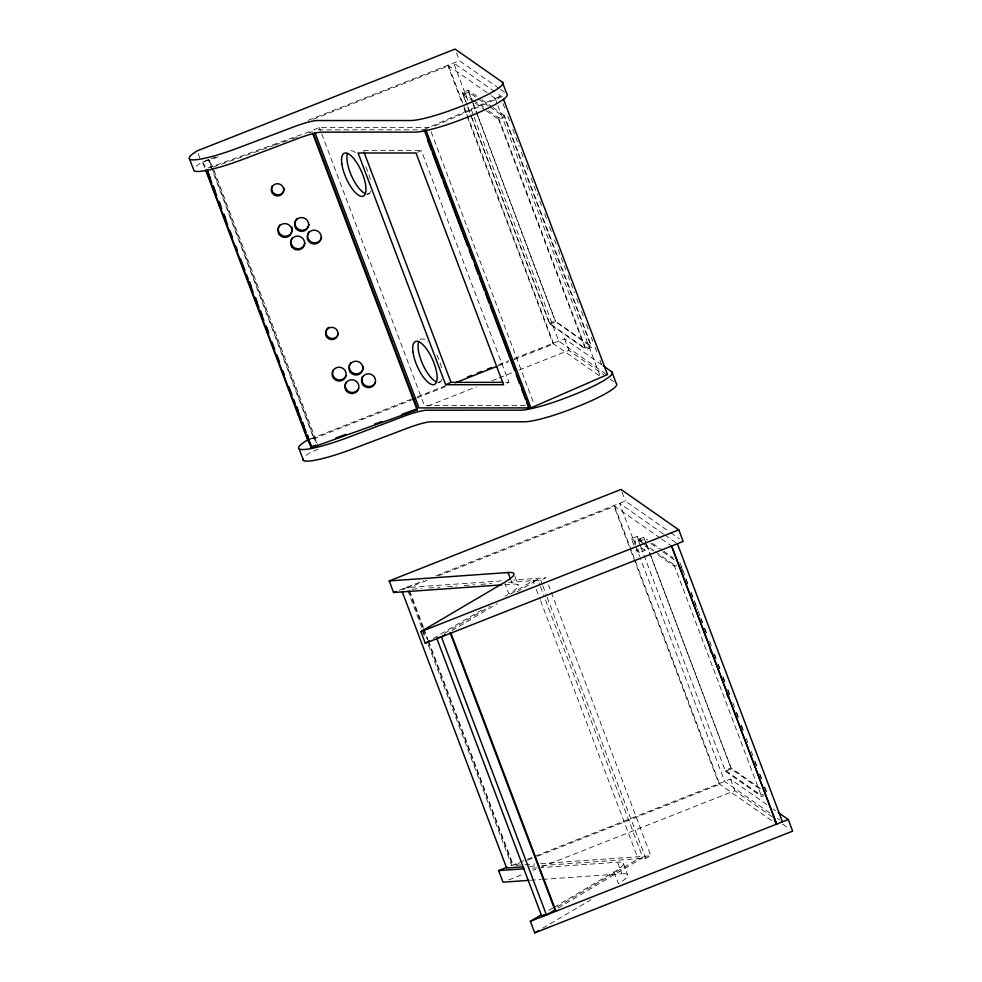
<?xml version="1.0" encoding="UTF-8"?>
<svg xmlns="http://www.w3.org/2000/svg" width="982" height="982" viewBox="0 0 982 982"><rect width="100%" height="100%" fill="white"/><g stroke="black" fill="none" stroke-linecap="round" stroke-linejoin="round"><path stroke-width="0.74" stroke-dasharray="4.91 3.68" d="M444.49 633.427L490.067 606.299M510.91 593.901L533.054 580.73L537.768 579.564L539.94 585.297M451.818 630.714L497.395 603.586M516.937 591.962L537.768 579.564M557.383 906.852L638.128 858.808L642.854 857.642L544.814 598.198M558.193 908.019L642.854 857.642M433.234 638.521L481.511 610.067M504.993 596.234L507.608 594.687M548.754 910.449L552.67 908.141M553.971 907.38L613.995 872.004A50.082 7.316 -20.7 0 0 617.506 862.196L541.315 867.585M542.69 928.186L590.968 899.745M508.566 582.387L540.665 580.129L545.783 577.76L513.684 580.031M541.794 865.547L645.739 858.207L650.857 855.838L548.496 584.928M429.502 127.439L319.285 127.464L313.933 129.833L422.628 129.82M417.35 152.394L421.364 150.614L508.934 382.354L506.258 383.545M366.728 194.522L369.392 193.344M437.874 382.808L440.55 381.63M423.672 129.71L500.255 96.371L502.44 96.469L434.216 126.175M215.782 156.838L201.531 162.472A50.082 7.316 -20.7 0 0 196.29 166.118M308.103 120.356L459.441 60.688L499.298 88.552M316.756 443.042L313.516 437.935L208.356 159.71L209.264 160.348L220.668 155.843M313.283 119.301L448.651 65.88L462.731 103.147M467.26 105.344L462.387 92.48L468.181 90.184L480.64 98.9M465.628 101.625L462.927 94.481L468.721 92.185L477.326 98.212M491.454 95.733L495.186 98.347L500.98 96.064L495.996 92.578M488.557 110.77L498.525 117.73L504.318 115.446L591.888 347.186L586.094 349.469L549.957 324.207L472.121 118.221M486.299 110.819L498.598 119.423L504.404 117.128L590.869 345.971L585.076 348.254L549.392 323.311L467.788 107.345M549.392 323.311L555.186 321.028L590.869 345.971M549.957 324.207L555.751 321.924L591.888 347.186M310.877 438.868L411.753 398.999M417.46 396.753L444.821 386M498.672 364.703L508.651 360.762M514.347 358.516L564.527 338.765L601.892 364.887M313.442 437.8L314.338 438.426L411.237 400.19M416.933 397.943L445.435 386.699M498.156 365.893L508.136 361.953M513.832 359.707L553.725 343.958L463.271 104.583M318.107 449.326L310.987 452.137A50.082 7.316 -20.7 0 0 305.746 455.783M427.833 406.02L476.282 386.908M491.957 380.721L497.653 378.475M499.077 377.91L513.328 372.288M519.024 370.042L568.897 350.353L603.783 374.743M399.257 590.268L423.438 580.73M435.959 575.783L625.374 501.041L669.368 531.79M426.9 580.35L408.402 587.653L407.505 587.015L422.665 627.154M438.279 575.857L614.695 506.246L634.188 557.85M633.832 545.157L631.401 538.725L637.195 536.43L640.62 538.836L643.063 545.268M640.608 546.667L637.907 539.523L643.701 537.228L647.433 539.842M631.401 538.725L634.826 541.119L640.62 538.836M638.779 541.401L644.573 539.118L646.193 543.414M645.002 550.423L641.565 548.017L635.771 550.313L639.208 552.706L645.002 550.423L643.541 546.557M655.35 551.712L674.033 564.773L676.352 563.864M676.782 565.436L674.462 566.344L657.24 554.302M760.571 788.595L731.05 767.961L725.256 770.244L760.94 795.187L763.247 794.278M640.939 547.121L725.465 771.251L731.259 768.967L761.16 789.872M511.45 865.547L730.461 779.119L766.905 804.602M514.912 865.167L519.171 863.485M527.715 860.122L536.246 856.746M537.67 856.181L719.769 784.323L634.728 559.274M508.725 879.933L524.363 873.759M532.895 870.396L535.742 869.279M541.426 867.032L734.843 790.706L772.539 817.061M725.465 771.251L761.602 796.512L763.922 795.604M204.759 167.824L202.587 162.091L208.43 159.857L212.48 166.24L207.816 168.032M310.005 439.273L313.516 437.935M207.902 168.057L312.436 130.667L312.043 131.784L309.183 132.803M213.241 167.124L273.377 145.606M274.813 145.103L290.562 139.469M291.998 138.953L297.73 136.903M501.446 580.89L406.671 587.58L401.552 589.949L404.609 589.728M412.256 589.188L421.425 588.537M429.073 588.009L439.776 587.248M447.411 586.708L456.581 586.058M464.228 585.518L474.932 584.769M481.045 584.327L491.749 583.578M504.797 584.658L512.42 584.118L510.959 580.252M516.336 865.338L534.687 864.05M540.8 863.62L650.857 855.838M529.568 866.406L535.681 865.977M532.17 868.223L539.793 867.695M530.452 880.24L541.119 879.491M542.641 879.381L621.876 873.784L617.506 862.196M363.426 150.627L421.364 150.614M505.877 382.354L508.934 382.354M525.395 405.529L424.359 405.541L319.285 127.464M500.55 89.423L505.534 92.909M494.756 91.707L453.647 62.971L467.727 100.238M447.853 65.266L490.202 94.861M448.651 65.88L447.743 65.254L461.933 102.533M481.892 99.771L491.859 106.743M493.111 107.603L504.318 115.446M478.565 99.072L488.41 105.958M489.637 106.817L504.404 117.128M462.387 92.48L472.354 99.44M473.606 100.311L483.574 107.284M462.927 94.481L470.304 99.636M475.227 103.073L485.071 109.959M606.066 374.142L558.733 341.061L469.899 105.97M610.006 379.089L616.23 383.446M552.829 343.332L600.26 376.437M670.62 532.661L679.421 538.811M663.574 534.073L619.581 503.324L635.293 544.887M664.826 534.957L676.144 542.862M660.285 538.111L613.787 505.607L629.499 547.183M661.549 538.995L671.602 546.029M652.416 543.328L662.384 550.301M663.636 551.172L673.603 558.132M650.735 543.414L658.112 548.582M663.034 552.019L675.334 560.624M637.907 539.523L641.639 542.125M642.891 542.997L654.098 550.841M644.928 545.71L652.318 550.865M773.19 808.996L775.706 810.751M769.913 813.035L724.667 781.402L640.166 557.788M777.449 818.301L779.966 820.068M782.593 824.094L788.877 828.489M771.656 820.596L718.873 783.697L630.039 548.607M202.587 162.091L206.637 168.487M679.826 562.49L687.94 583.946M691.181 592.527L697.662 609.699M698.202 611.123L702.535 622.576M704.695 628.296L706.316 632.58M709.556 641.172L712.257 648.316M714.417 654.037L716.05 658.333M718.21 664.053L720.911 671.209M723.071 676.929L725.772 684.086M727.932 689.806L730.645 696.95M732.805 702.682L734.426 706.966M736.586 712.687L739.286 719.843M741.447 725.563L744.147 732.719M746.32 738.439L747.94 742.723M751.181 751.316L752.801 755.6M754.962 761.32L757.662 768.476M759.822 774.197L761.455 778.493M764.696 787.073L767.396 794.229M681.336 566.921L682.956 571.217M686.197 579.797L687.83 584.081M691.07 592.662L692.691 596.958M694.851 602.678L696.471 606.974M700.792 618.414L702.412 622.698M704.573 628.419L706.193 632.715M714.307 654.172L715.927 658.456M718.087 664.176L719.708 668.472M722.948 677.052L724.569 681.336M727.822 689.929L729.442 694.213M736.463 712.809L738.083 717.093M741.324 725.673L742.944 729.97M754.839 761.431L756.459 765.727M759.7 774.307L761.32 778.603M764.573 787.183L766.193 791.467M502.956 103.527L505.669 110.696M507.841 116.428L510.542 123.597M512.714 129.329L519.208 146.539M521.381 152.271L524.081 159.44M526.254 165.172L528.967 172.341M531.127 178.073L537.633 195.271M539.793 201.003L542.506 208.172M544.666 213.904L547.379 221.073M549.539 226.805L552.252 233.974M554.413 239.706L556.045 244.002M558.206 249.747L565.792 269.805M567.964 275.537L574.458 292.746M576.63 298.479L579.331 305.648M581.504 311.38L584.204 318.549M586.377 324.281L589.077 331.45M591.25 337.182L592.87 341.478M595.043 347.211L597.743 354.379M599.916 360.112L601.536 364.42M674.033 564.773L761.602 796.512M495.186 98.347L497.358 104.08M497.899 105.516L599.72 375.001M498.525 117.73L586.094 349.469M498.598 119.423L585.076 348.254M646.745 544.838L650.526 554.855M651.066 556.278L731.05 767.961M643.701 537.228L645.861 542.948M646.402 544.384L731.259 768.967M456.532 52.967L459.441 60.688M564.527 338.765L568.897 350.353M621.974 492.019L625.374 501.041M730.461 779.119L734.843 790.706M637.195 536.43L639.626 542.874M468.181 90.184L472.514 101.637M473.054 103.061L477.375 114.501M477.915 115.937L555.751 321.924M468.721 92.185L472.502 102.202M473.042 103.638L555.186 321.028M634.826 541.119L635.808 543.697M637.748 548.852L639.208 552.706M635.833 546.323L639.626 556.364M467.8 106.78L471.581 116.797M463.995 108.253L466.806 115.434M467.248 116.858L552.927 343.344M431.135 131.748L534.036 404.093M540.665 580.129L542.285 584.425M542.825 585.861L546.618 595.89M547.158 597.326L645.739 858.207M540.481 586.733L544.274 596.761M533.054 580.73L534.134 583.59M536.295 589.323L540.088 599.364M540.628 600.788L638.128 858.808M514.924 576.373L518.324 585.382M623.398 863.46L627.78 875.048M504.539 582.338L508.909 593.926A50.082 7.316 -20.7 0 0 512.42 584.118M613.995 872.004L618.365 883.591A50.082 7.316 -20.7 0 0 621.876 873.784M409.494 590.513L423.573 627.78M424.114 629.216L427.907 639.245M428.447 640.681L513.488 865.731M423.205 628.59L427.538 640.055M428.078 641.492L512.579 865.093M407.763 590.452L425.636 637.748M428.336 644.916L511.757 865.67M422.334 630.775L423.794 634.642M214.113 170.549L317.567 444.33M209.264 160.348L314.338 438.426M198.119 153.45L200.561 159.894M350.918 150.627A23.482 8.372 66.1 0 1 356.54 153.536M365.746 166.731A23.482 8.372 66.1 0 1 370.877 181.965M370.766 191.171A23.482 8.372 66.1 0 1 367.329 194.08M420.001 339.649A23.482 8.372 66.1 0 1 427.686 341.822M436.892 355.018A23.482 8.372 66.1 0 1 442.023 370.251M441.912 379.457A23.482 8.372 66.1 0 1 438.475 382.366"/><path stroke-width="1.47" d="M313.516 133.527L417.51 408.745L417.129 409.862L311.159 447.767L311.54 446.65L315.836 445.116M555.591 909.565L546.471 914.991L541.745 916.157L436.671 638.079L441.397 636.913L445.3 634.581M541.745 916.157L544.359 914.61M429.318 640.829L426.716 642.363A50.082 7.316 -20.7 0 0 425.28 643.235L420.897 631.647A50.082 7.316 -20.7 0 1 422.334 630.775L504.539 582.338A50.082 7.316 -20.7 0 0 508.038 572.531L389.191 580.927L393.573 592.514L501.753 584.867M540.922 915.064L531.79 920.453A50.082 7.316 -20.7 0 0 530.354 921.312L534.736 932.9L792.646 831.116L788.276 819.528L778.21 812.507M538.774 930.494L536.172 932.041A50.082 7.316 -20.7 0 0 534.736 932.9M445.644 384.735L503.582 384.723L416.012 152.996L358.086 152.996L445.644 384.735L450.996 382.366L502.833 382.354M526.585 402.055L528.758 407.788L530.931 407.886L607.514 374.547L503.521 99.329M467.334 377.076L471.606 375.382M477.301 373.135L481.573 371.442M487.281 369.195L491.552 367.513M412.661 399.637L415.509 398.508M455.403 382.759L496.732 366.458M389.191 580.927L621.005 489.453L678.808 529.863L683.19 541.45L425.28 643.235M393.573 592.514L396.421 591.385M420.897 631.647L678.808 529.863M528.93 880.351L503.03 882.18L498.647 870.592L507.191 867.229M530.354 921.312L788.276 819.528M335.893 437.947L345.91 434.363M374.547 424.114L381.716 421.548M401.761 414.379L417.51 408.745M523.443 866.836L506.638 868.027L402.092 591.385M498.647 870.592L524.56 868.763M502.403 82.193L455.071 49.1L197.149 150.884A50.082 7.316 -20.7 0 0 195.32 159.796A50.082 7.316 -20.7 0 0 238.982 147.619L293.753 126.85A25.777 3.768 -20.7 0 1 317.272 120.541L410.599 120.528A50.082 7.316 -20.7 0 0 461.221 106.351L463.897 105.283A50.082 7.316 -20.7 0 0 502.403 82.193L506.773 93.781A50.082 7.316 -20.7 0 1 468.279 116.87L465.603 117.938A50.082 7.316 -20.7 0 1 414.981 132.116L321.654 132.128A25.777 3.768 -20.7 0 0 298.123 138.437L243.364 159.207A50.082 7.316 -20.7 0 1 194.019 170.758L189.636 159.17M603.132 365.758L611.86 371.859L616.23 383.446A50.082 7.316 -20.7 0 1 577.735 406.536L575.059 407.604A50.082 7.316 -20.7 0 1 524.437 421.781L431.11 421.794A25.777 3.768 -20.7 0 0 407.579 428.115L352.82 448.872A50.082 7.316 -20.7 0 1 303.192 458.606M310.913 445.288L307.673 440.169L205.839 170.684M677.396 543.733L782.47 821.824M710.219 650.047L711.299 652.907M726.999 694.483L728.092 697.343M774.123 819.184L775.215 822.057M425.857 129.808L530.931 407.886M424.163 129.82L529.237 407.898L419.019 407.911L315.013 132.693M427.465 139.739L431.258 149.78M432.338 152.64L442.084 178.442M443.177 181.314L467.542 245.819M469.175 250.115L472.428 258.72M474.588 264.453L478.381 274.481M479.462 277.354L484.335 290.255M485.427 293.115L489.208 303.156M490.3 306.016L514.666 370.521M516.299 374.817L519.539 383.422M521.712 389.154L525.505 399.183M363.966 152.063L450.996 382.366M508.038 572.531L510.48 578.975M312.583 133.221L417.129 409.862M450.91 633.108L555.996 911.198L555.088 910.559L450.014 632.482M441.397 636.913L546.471 914.991M207.177 169.911L209.89 177.079M213.143 185.684L214.763 189.98M219.096 201.445L220.729 205.754M223.97 214.346L225.602 218.655M249.428 281.724L251.061 286.02M255.394 297.485L257.014 301.793M260.267 310.386L261.887 314.694M266.22 326.159L267.853 330.455M296.552 406.425L298.184 410.734M302.517 422.199L304.138 426.495M307.391 435.1L309.011 439.396M207.006 169.996L211.879 182.898M212.971 185.77L216.752 195.799M218.925 201.531L221.637 208.7M223.798 214.432L227.591 224.473M229.751 230.205L232.464 237.374M235.717 245.966L237.337 250.275M240.59 258.867L244.923 270.345M246.543 274.641L248.176 278.937M249.256 281.809L253.049 291.838M255.21 297.571L259.002 307.611M260.083 310.472L263.876 320.513M266.048 326.245L268.749 333.414M272.002 342.006L274.715 349.175M276.875 354.907L279.588 362.076M282.841 370.68L284.461 374.977M288.794 386.442L292.047 395.046M293.667 399.343L295.3 403.651M296.38 406.511L301.253 419.412M302.333 422.285L306.126 432.313M307.206 435.186L310.999 445.214M206.085 169.69L311.159 447.767M299.105 448.848L303.475 460.435M308.962 224.583A7.046 6.911 19.1 0 1 299.117 229.641A7.046 6.911 19.1 0 1 296.613 218.9M345.922 375.959A7.046 6.911 19.1 0 1 336.617 379.285A7.046 6.911 19.1 0 1 333.131 370.067M375.308 382.55A7.046 6.911 19.1 0 1 365.991 385.877A7.046 6.911 19.1 0 1 362.518 376.658M338.348 333.45A6.26 6.15 19.1 0 1 328.872 337.562A6.26 6.15 19.1 0 1 328.553 327.313M292.182 230.586A7.046 6.911 19.1 0 1 282.337 235.643A7.046 6.911 19.1 0 1 279.821 224.903M291.838 227.014A7.046 6.911 19.1 0 1 292.243 228.781M304.936 243.119A7.046 6.911 19.1 0 1 295.079 248.176A7.046 6.911 19.1 0 1 292.575 237.435M363.315 366.421A7.046 6.911 19.1 0 1 354.257 373.614A7.046 6.911 19.1 0 1 350.893 362.542M358.675 388.491A7.046 6.911 19.1 0 1 349.359 391.83A7.046 6.911 19.1 0 1 345.885 382.612M321.568 237.178A7.046 6.911 19.1 0 1 311.724 242.235A7.046 6.911 19.1 0 1 309.207 231.494M284.117 188.2A6.26 6.15 19.1 0 1 276.875 194.78A6.26 6.15 19.1 0 1 272.21 186.101M364.715 193.344A23.482 8.372 66.1 0 1 351.225 175.189A23.482 8.372 66.1 0 1 347.493 153.536M435.861 381.63A23.482 8.372 66.1 0 1 422.37 363.475A23.482 8.372 66.1 0 1 418.639 341.822M306.605 440.55A50.082 7.316 -20.7 0 0 304.776 449.474A50.082 7.316 -20.7 0 0 348.438 437.285L403.209 416.528A25.777 3.768 -20.7 0 1 426.728 410.206L520.055 410.194A50.082 7.316 -20.7 0 0 570.677 396.016L573.353 394.96A50.082 7.316 -20.7 0 0 611.86 371.859M776.676 824.107L671.602 546.029L776.652 824.119M295.926 228.438A7.046 6.911 19.1 0 0 308.041 227.419A7.046 6.911 19.1 0 0 300.971 217.574A7.046 6.911 19.1 0 0 295.926 228.438M333.426 378.095A7.046 6.911 19.1 0 0 345.541 377.076A7.046 6.911 19.1 0 0 338.471 367.231A7.046 6.911 19.1 0 0 333.426 378.095M362.8 384.686A7.046 6.911 19.1 0 0 374.928 383.667A7.046 6.911 19.1 0 0 367.845 373.811A7.046 6.911 19.1 0 0 362.8 384.686M326.711 337.01A6.26 6.15 19.1 0 0 337.477 336.102A6.26 6.15 19.1 0 0 331.192 327.35A6.26 6.15 19.1 0 0 326.711 337.01M279.146 234.44A7.046 6.911 19.1 0 0 291.261 233.421A7.046 6.911 19.1 0 0 284.191 223.577A7.046 6.911 19.1 0 0 279.146 234.44M291.887 246.985A7.046 6.911 19.1 0 0 304.003 245.966A7.046 6.911 19.1 0 0 296.932 236.122A7.046 6.911 19.1 0 0 291.887 246.985M350.206 372.092A7.046 6.911 19.1 0 0 362.321 371.073A7.046 6.911 19.1 0 0 355.251 361.216A7.046 6.911 19.1 0 0 350.206 372.092M346.167 390.627A7.046 6.911 19.1 0 0 358.283 389.608A7.046 6.911 19.1 0 0 351.212 379.764A7.046 6.911 19.1 0 0 346.167 390.627M308.52 241.032A7.046 6.911 19.1 0 0 320.648 240.013A7.046 6.911 19.1 0 0 313.565 230.169A7.046 6.911 19.1 0 0 308.52 241.032M272.431 193.356A6.26 6.15 19.1 0 0 283.197 192.46A6.26 6.15 19.1 0 0 276.912 183.695A6.26 6.15 19.1 0 0 272.431 193.356M412.98 352.145A23.482 8.372 66.1 0 0 433.136 384.735A23.482 8.372 66.1 0 0 428.668 352.145A23.482 8.372 66.1 0 0 412.98 352.145M341.834 163.871A23.482 8.372 66.1 0 0 361.99 196.449A23.482 8.372 66.1 0 0 357.509 163.859A23.482 8.372 66.1 0 0 341.834 163.871"/></g></svg>
